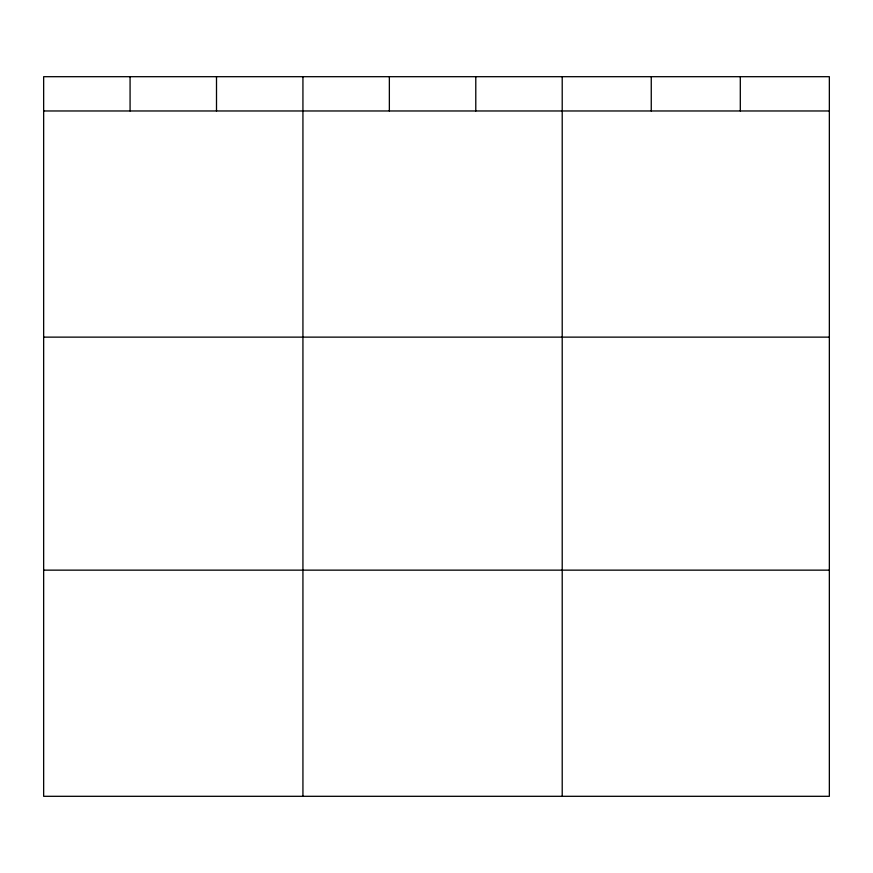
<?xml version="1.0" encoding="UTF-8"?>
<svg xmlns="http://www.w3.org/2000/svg" width="873" height="873" viewBox="0 0 873 873"><rect width="100%" height="100%" fill="white"/><g stroke="black" fill="none" stroke-linecap="round" stroke-linejoin="round"><path stroke-width="1.31" d="M829.35 110.969L829.35 796.307L43.65 796.307L43.65 76.693L829.35 76.693L829.35 110.969L43.65 110.969M43.65 337.131L829.35 337.131M43.65 570.145L829.35 570.145M740.304 76.693L740.304 110.969M651.258 76.693L651.258 110.969M562.212 76.693L562.212 796.307M475.785 76.693L475.785 110.969M389.358 76.693L389.358 110.969M302.931 76.693L302.931 796.307M216.504 76.693L216.504 110.969M130.077 76.693L130.077 110.969"/></g></svg>
